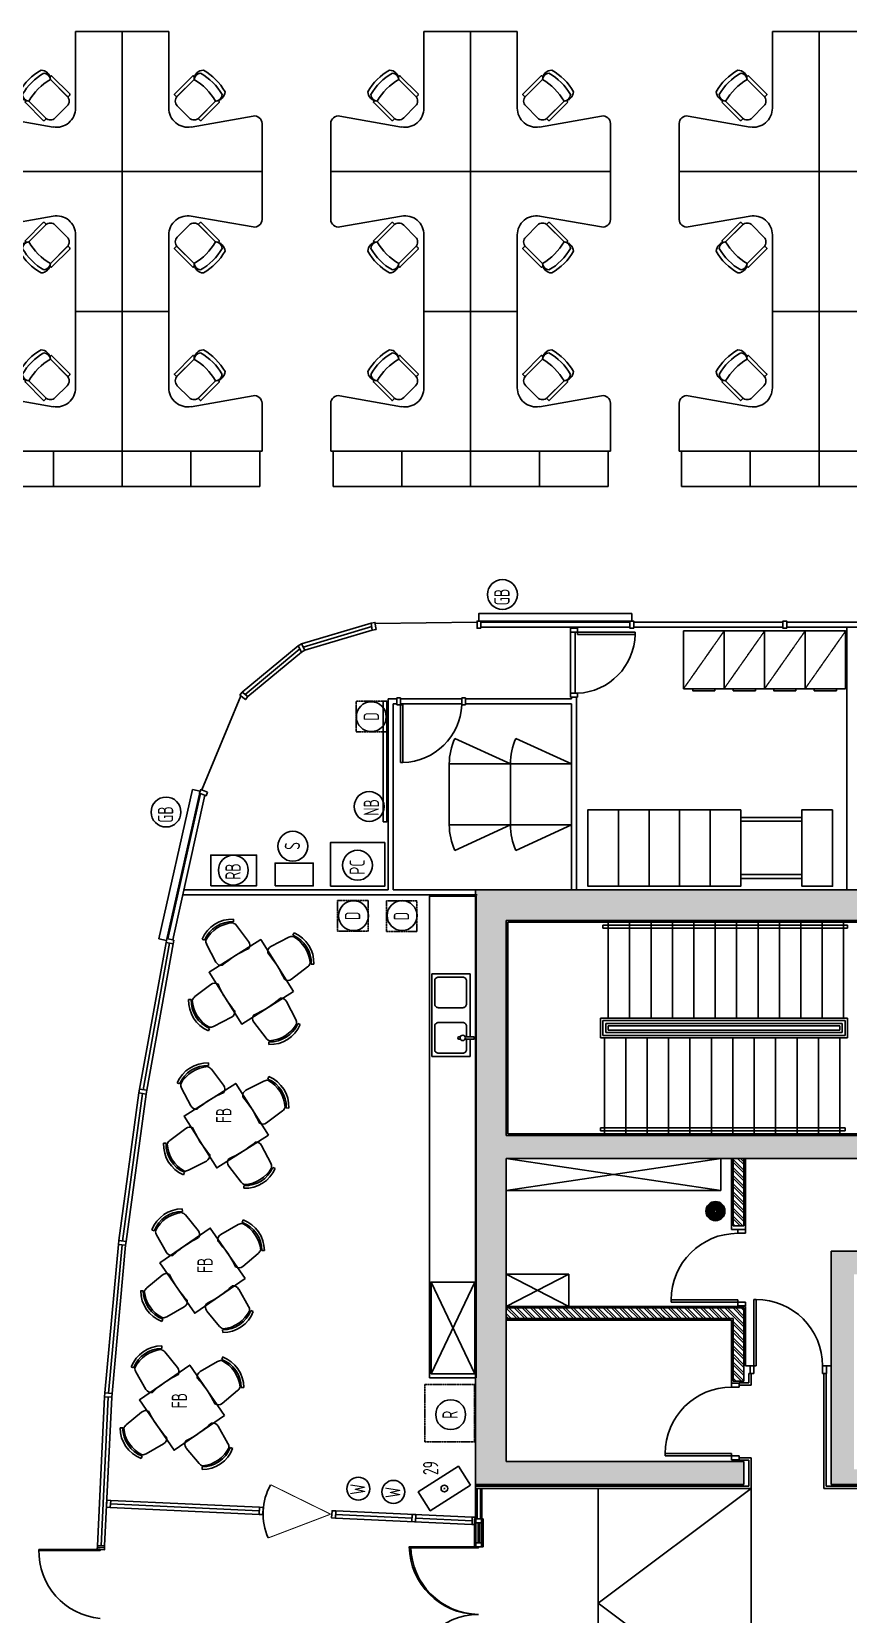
# Model space of a CAD drawing. Header units: millimetres. Extents: x 489570 to 664474, y -400689 to -233120.
# Drawn here: x 517252 to 527936, y -363307 to -342609 of the extents above; entities that cross this region are included whole.
import ezdxf
from ezdxf.lldxf.tags import DXFTag

# ---------------------------------------------------------------- set-up
doc = ezdxf.new("R2010")
doc.units = ezdxf.units.MM
doc.header["$LTSCALE"] = 10
doc.header["$MEASUREMENT"] = 0
doc.linetypes.add('HIDDEN', pattern=[0.375, 0.25, -0.125])
doc.linetypes.add('XREF WTC3 FPPP MAY09 1$0$DASHDOT', pattern=[1, 0.5, -0.25, 0, -0.25])
for name, color, linetype in [('03AFP', 2, 'Continuous'), ('06ADS', 6, 'Continuous'), ('07APP', 7, 'Continuous'), ('XREF BB LVL 3$0$X-WTC3-Level 3 segmented$0$DAS', 1, 'XREF BB LVL 3$0$X-WTC3-Level 3 segmented$0$DASHDOT'), ('XREF BB LVL 3$0$X-WTC3-Level 3 segmented$0$DOOR', 2, 'Continuous'), ('XREF BB LVL 3$0$X-WTC3-Level 3 segmented$0$DOR', 2, 'Continuous'), ('XREF BB LVL 3$0$X-WTC3-Level 3 segmented$0$FIN', 7, 'Continuous'), ('XREF BB LVL 3$0$X-WTC3-Level 3 segmented$0$HAT', 251, 'Continuous'), ('XREF BB LVL 3$0$X-WTC3-Level 3 segmented$0$PAR-FUL', 2, 'Continuous'), ('XREF BB LVL 3$0$X-WTC3-Level 3 segmented$0$PAT', 7, 'Continuous'), ('XREF BB LVL 3$0$X-WTC3-Level 3 segmented$0$ram', 1, 'Continuous'), ('XREF BB LVL 3$0$X-WTC3-Level 3 segmented$0$SHE', 7, 'Continuous'), ('XREF BB LVL 3$0$X-WTC3-Level 3 segmented$0$SPRINK', 7, 'Continuous'), ('XREF BB LVL 3$0$X-WTC3-Level 3 segmented$0$STA', 1, 'Continuous'), ('XREF BB LVL 3$0$X-WTC3-Level 3 segmented$0$WAL', 7, 'Continuous'), ('XREF WTC3 FPPP MAY09 1$0$FURN', 9, 'Continuous'), ('XREF WTC3 FPPP MAY09 1$0$SAN', 1, 'Continuous'), ('XREF WTC3 FPPP MAY09 1$0$X-WTC3-Level 3 segmented$0$DOOR', 2, 'Continuous'), ('XREF WTC3 FPPP MAY09 1$0$X-WTC3-Level 3 segmented$0$PAR-FUL', 2, 'Continuous')]:
    doc.layers.add(name, color=color, linetype=linetype)
doc.styles.add('XREF WTC3 FPPP MAY09 1$0$PTI', font='archstyl.shx', dxfattribs={"width": 0.75})
tags = doc.linetypes.add('XREF BB LVL 3$0$X-WTC3-Level 3 segmented$0$DASHDOT', pattern=[1, 0.5, -0.25, 0, -0.25]).pattern_tags.tags
tags[10:11] = [DXFTag(74, 4), DXFTag(75, 0), DXFTag(340, '0'), DXFTag(46, 1.0), DXFTag(50, 0.0), DXFTag(44, 0.0), DXFTag(45, 0.0)]
tags[8:9] = [DXFTag(74, 4), DXFTag(75, 0), DXFTag(340, '0'), DXFTag(46, 1.0), DXFTag(50, 0.0), DXFTag(44, 0.0), DXFTag(45, 0.0)]
tags[6:7] = [DXFTag(74, 4), DXFTag(75, 0), DXFTag(340, '0'), DXFTag(46, 1.0), DXFTag(50, 0.0), DXFTag(44, 0.0), DXFTag(45, 0.0)]
tags[4:5] = [DXFTag(74, 4), DXFTag(75, 0), DXFTag(340, '0'), DXFTag(46, 1.0), DXFTag(50, 0.0), DXFTag(44, 0.0), DXFTag(45, 0.0)]
tags = doc.linetypes.add('XREF BB LVL 3$0$X-WTC3-Level 3 segmented$0$HIDDEN', pattern=[0.375, 0.25, -0.125]).pattern_tags.tags
tags[6:7] = [DXFTag(74, 4), DXFTag(75, 0), DXFTag(340, '0'), DXFTag(46, 1.0), DXFTag(50, 0.0), DXFTag(44, 0.0), DXFTag(45, 0.0)]
tags[4:5] = [DXFTag(74, 4), DXFTag(75, 0), DXFTag(340, '0'), DXFTag(46, 1.0), DXFTag(50, 0.0), DXFTag(44, 0.0), DXFTag(45, 0.0)]
tags = doc.linetypes.add('XREF WTC3 FPPP MAY09 1$0$HIDDEN', pattern=[0.375, 0.25, -0.125]).pattern_tags.tags
tags[6:7] = [DXFTag(74, 4), DXFTag(75, 0), DXFTag(340, '0'), DXFTag(46, 1.0), DXFTag(50, 0.0), DXFTag(44, 0.0), DXFTag(45, 0.0)]
tags[4:5] = [DXFTag(74, 4), DXFTag(75, 0), DXFTag(340, '0'), DXFTag(46, 1.0), DXFTag(50, 0.0), DXFTag(44, 0.0), DXFTag(45, 0.0)]
tags = doc.linetypes.add('XREF WTC3 FPPP MAY09 1$0$X-WTC3-Level 3 segmented$0$HIDDEN', pattern=[0.375, 0.25, -0.125]).pattern_tags.tags
tags[6:7] = [DXFTag(74, 4), DXFTag(75, 0), DXFTag(340, '0'), DXFTag(46, 1.0), DXFTag(50, 0.0), DXFTag(44, 0.0), DXFTag(45, 0.0)]
tags[4:5] = [DXFTag(74, 4), DXFTag(75, 0), DXFTag(340, '0'), DXFTag(46, 1.0), DXFTag(50, 0.0), DXFTag(44, 0.0), DXFTag(45, 0.0)]
pattern_1 = [(45, (-259.5, 12500), (-53.033, 53.033), []), (45, (-224.145, 12500), (-53.033, 53.033), [])]

# ---------------------------------------------------------------- blocks, each defined once
blk = doc.blocks.new('XREF WTC3 FPPP MAY09 1$0$kursi')
at = {"layer": '03AFP', "linetype": 'ByBlock'}
for points in [[(200, -400), (200, -90, 0.414214), (110, 0), (-110, 0, 0.414214), (-200, -90), (-200, -400)], [(-200, -400), (-200, -87, 0.414214), (-210, -77), (-235, -77, 0.414214), (-245, -87), (-245, -418, 0.414214), (-235, -428), (-219, -428)], [(200, -400), (200, -87, -0.414214), (210, -77), (235, -77, -0.414214), (245, -87), (245, -418, -0.414214), (235, -428), (219, -428)]]:
    blk.add_lwpolyline(points, format="xyb", dxfattribs=at)
for centre, radius, start, end in [((-105, -487), 129, 137.6669, 222.3331), ((-125, -460), 96, 141.5436, 218.4564), ((0, 340), 766, 254.8715, 285.1285), ((105, -487), 129, 317.6669, 42.3331), ((125, -460), 96, 321.5436, 38.4564), ((0, 220), 766, 254.8715, 285.1285), ((0, 166), 766, 254.8715, 285.1285)]:
    blk.add_arc(centre, radius, start, end, dxfattribs=at)
blk = doc.blocks.new('XREF WTC3 FPPP MAY09 1$0$hsbc sing')
for p, q in [((-25, 0), (-25, -1829)), ((-25, 0), (1644, 0)), ((-25, 0), (1644, 0)), ((1089, 0), (1804, 0)), ((1804, -627), (1804, 0)), ((1687, -725), (878, -582)), ((585, -1829), (585, -829)), ((-25, -1829), (585, -1829))]:
    blk.add_line(p, q)
for centre, radius, start, end in [((835, -829), 250, 80, 180), ((1704, -627), 100, 260, 0)]:
    blk.add_arc(centre, radius, start, end)
at = {"xscale": -1, "rotation": 45.00000000000005}
blk.add_blockref('XREF WTC3 FPPP MAY09 1$0$kursi', (773, -779), dxfattribs=at)
blk = doc.blocks.new('XREF WTC3 FPPP MAY09 1$0$ks')
for p, q in [((-224, 438), (-243, 467)), ((224, 438), (243, 467)), ((-253, 117), (-230, 378)), ((253, 117), (230, 378))]:
    blk.add_line(p, q)
blk.add_arc((0, 49), 436, 61.0043, 118.9957)
at = {"extrusion": (0, 0, -1)}
for centre, major_axis, ratio, start_param, end_param in [((0, 112), (-304, 304), 1, 0.185348, 1.385448), ((0, 112), (-280, 280), 1, 0.185348, 1.385448), ((127, 369), (73, 73), 1, 0.160001, 0.69866), ((-153, 121), (88.6, 52.9), 0.876356, 2.588527, 3.694659), ((0, -1288), (-947, 947), 1, 0.63229, 0.938507), ((153, 121), (-88.6, 52.9), 0.876356, 2.588527, 3.694659)]:
    blk.add_ellipse(centre, major_axis=major_axis, ratio=ratio, start_param=start_param, end_param=end_param, dxfattribs=at)
blk.add_ellipse((-127, 369), major_axis=(-73, 73), ratio=1, start_param=0.160001, end_param=0.69866)
blk = doc.blocks.new('XREF WTC3 FPPP MAY09 1$0$CAFE TABLE')
at = {"layer": '03AFP'}
blk.add_lwpolyline([(0, 0), (800, 0), (800, 800), (0, 800)], close=True, dxfattribs=at)
at = {"layer": '03AFP', "xscale": -1}
blk.add_blockref('XREF WTC3 FPPP MAY09 1$0$ks', (400, 749), dxfattribs=at)
at = {"layer": '03AFP'}
for p, rotation in [((51, 400), 90), ((400, 51), 179.9999999999999)]:
    blk.add_blockref('XREF WTC3 FPPP MAY09 1$0$ks', p, dxfattribs=dict(at, rotation=rotation))
at = {"layer": '03AFP', "xscale": -1, "rotation": 270}
blk.add_blockref('XREF WTC3 FPPP MAY09 1$0$ks', (749, 400), dxfattribs=at)
blk = doc.blocks.new('XREF WTC3 FPPP MAY09 1$0$FC-P')
at = {"layer": '03AFP', "color": 1, "linetype": 'HIDDEN'}
blk.add_line((-540, 0), (-10, -755), dxfattribs=at)
at = {"layer": '03AFP'}
for points in [[(-540, -755), (-10, -755), (-10, 0), (-540, 0)], [(-420, -783), (-130, -783), (-130, -755), (-420, -755)]]:
    blk.add_lwpolyline(points, close=True, dxfattribs=at)
blk = doc.blocks.new('XREF WTC3 FPPP MAY09 1$0$com 1-2-1')
at = {"color": 1, "linetype": 'XREF WTC3 FPPP MAY09 1$0$HIDDEN'}
for p, q in [((500, 2400), (-500, 2400)), ((500, 1600), (-500, 1600)), ((-400, 400), (-400, 1200)), ((-348, 400), (-348, 1200)), ((348, 400), (348, 1200)), ((400, 400), (400, 1200))]:
    blk.add_line(p, q, dxfattribs=at)
blk.add_line((-74, 400), (-126, 400))
for points in [[(-500, 2800), (-500, 3200), (500, 3200), (500, 2800)], [(-500, 2000), (-500, 2800), (500, 2800), (500, 2000)], [(-500, 1200), (-500, 2000), (500, 2000), (500, 1200)], [(-500, 0), (-500, 400), (500, 400), (500, 0)]]:
    blk.add_lwpolyline(points, close=True)
blk = doc.blocks.new('XREF WTC3 FPPP MAY09 1$0$zink2')
at = {"layer": 'XREF WTC3 FPPP MAY09 1$0$SAN'}
for p, q in [((-852, -85), (-852, -103)), ((-852, -166), (-852, -285)), ((-822, -103), (-822, -85)), ((-822, -166), (-822, -285)), ((-852, -285), (-822, -285))]:
    blk.add_line(p, q, dxfattribs=at)
for points in [[(-1079, 269), (0, 269), (0, -231), (-822, -231)], [(-852, -231), (-1079, -231), (-1079, 269)]]:
    blk.add_lwpolyline(points, dxfattribs=at)
for points in [[(-852, -185), (-987, -185, -0.414214), (-1037, -135), (-1037, 182, -0.414214), (-987, 232)], [(-987, 232), (-687, 232, -0.414214), (-637, 182), (-637, -135, -0.414214), (-687, -185), (-822, -185, -0.959533)], [(-92, 232), (-392, 232, 0.414214), (-442, 182), (-442, -135, 0.414214), (-392, -185), (-257, -185, 0.959533)], [(-257, -185), (-92, -185, 0.414214), (-42, -135), (-42, 182, 0.414214), (-92, 232)]]:
    blk.add_lwpolyline(points, format="xyb", dxfattribs=at)
blk.add_circle((-837, -135), 35, dxfattribs=at)
blk.add_arc((-837, -85), 15, 0, 180, dxfattribs=at)
blk = doc.blocks.new('XREF WTC3 FPPP MAY09 1$0$X-WTC3-Level 3 segmented$0$P800')
for p, q in [((-15, 900), (79, 900)), ((-15, 850), (-15, 900)), ((79, 900), (-15, 900)), ((79, 850), (-15, 850)), ((79, 900), (79, 850)), ((-15, 0), (-15, 50)), ((-15, 50), (79, 50)), ((79, 0), (-15, 0)), ((79, 80), (832, 80)), ((79, 50), (79, 80)), ((832, 50), (79, 50)), ((79, 50), (79, 0)), ((832, 80), (832, 50))]:
    blk.add_line(p, q)
blk.add_arc((43, 62), 789, 1.3099, 87.4111)
blk = doc.blocks.new('XREF WTC3 FPPP MAY09 1$0$X-WTC3-Level 3 segmented$0$PINTU NF 900')
at = {"const_width": 13}
blk.add_lwpolyline([(-770, 0), (30, 348)], dxfattribs=at)
at = {"color": 1}
blk.add_arc((-656, 0), 770, 0, 26.8748, dxfattribs=at)
blk = doc.blocks.new('XREF BB LVL 3$0$X-WTC3-Level 3 segmented$0$FE')
at = {"layer": 'XREF BB LVL 3$0$X-WTC3-Level 3 segmented$0$SPRINK', "color": 1, "const_width": 108}
blk.add_lwpolyline([(-71, 0, 1), (71, 0, 1)], format="xyb", close=True, dxfattribs=at)
at = {"layer": 'XREF BB LVL 3$0$X-WTC3-Level 3 segmented$0$SPRINK', "color": 1}
for radius in [125, 16.7]:
    blk.add_circle((0, 0), radius, dxfattribs=at)
blk = doc.blocks.new('XREF BB LVL 3$0$X-WTC3-Level 3 segmented$0$PA100')
at = {"layer": 'XREF BB LVL 3$0$X-WTC3-Level 3 segmented$0$DOOR'}
for p, q in [((0.05, 0.97), (0.05, 0.1)), ((0.08, 0.97), (0.05, 0.97)), ((0.08, 0.1), (0.08, 0.97)), ((0.05, 0.1), (0, 0.1)), ((0, 0.1), (0, 0)), ((0.05, 0.1), (0.08, 0.1)), ((0.05, 0), (0.05, 0.1)), ((0.95, 0.1), (0.95, 0)), ((1, 0.1), (0.95, 0.1)), ((1, 0), (1, 0.1)), ((0, 0), (0.05, 0)), ((0.95, 0), (1, 0))]:
    blk.add_line(p, q, dxfattribs=at)
blk.add_arc((0.08, 0.1), 0.87, 0, 90, dxfattribs=at)
blk = doc.blocks.new('XREF BB LVL 3$0$X-WTC3-Level 3 segmented$0$CORE3-8')
at = {"layer": 'XREF BB LVL 3$0$X-WTC3-Level 3 segmented$0$HAT'}
for points in [[(8245, 1850), (8925, 1850), (8925, 8200), (5815, 8200), (5815, 8500), (8925, 8500), (8925, 14550), (6115, 14550), (6115, 9600), (5815, 9600), (5815, 14550), (1850, 14550), (1850, 11440), (1550, 11440), (1550, 14950), (9325, 14950), (9325, 1550), (8245, 1550)], [(4300, 10000), (4300, 1850), (1750, 1850), (1750, 2250), (1550, 2250), (1550, 1550), (5200, 1550), (5200, 1850), (4600, 1850), (4600, 10300), (1550, 10300), (1550, 9600), (1750, 9600), (1750, 10000)]]:
    blk.add_hatch(color=256, dxfattribs=at).paths.add_polyline_path(points)
h = blk.add_hatch(dxfattribs=at)
h.set_pattern_fill('ANSI32', color=8, scale=200, style=0)
h.set_pattern_definition(pattern_1)
h.paths.add_polyline_path([(3860, 14550), (3720, 14550), (3720, 12500), (3860, 12500)])
h.paths.add_polyline_path([(5815, 11580), (4935, 11580), (4935, 11440), (5815, 11440)])
h = blk.add_hatch(dxfattribs=at)
h.set_pattern_fill('ANSI32', color=8, scale=200, style=0)
h.set_pattern_definition(pattern_1)
h.paths.add_polyline_path([(3860, 12500), (3720, 12500), (3720, 11580), (2900, 11580), (2900, 11440), (3860, 11440)])
at = {"layer": 'XREF BB LVL 3$0$X-WTC3-Level 3 segmented$0$DAS'}
for p, q in [((4300, 13730), (3880, 14550)), ((4300, 14550), (3880, 13730)), ((5395, 11740), (5815, 14550)), ((5395, 14550), (5815, 11740))]:
    blk.add_line(p, q, dxfattribs=at)
at = {"layer": 'XREF BB LVL 3$0$X-WTC3-Level 3 segmented$0$FIN'}
for p, q in [((1500, 14950), (1500, 11345)), ((1550, 14950), (1500, 14950)), ((1530, 14950), (1530, 11375)), ((6175, 10115), (6175, 13315)), ((6215, 13315), (6175, 13315)), ((6215, 10115), (6215, 13315)), ((7420, 13285), (7420, 10115)), ((7420, 13285), (7620, 13285)), ((7620, 13285), (7620, 10115)), ((8825, 10085), (8825, 13285)), ((8825, 13285), (8865, 13285)), ((8865, 10085), (8865, 13285)), ((7460, 13245), (7460, 10155)), ((7460, 13245), (7580, 13245)), ((7580, 13245), (7580, 10155)), ((1870, 11375), (1870, 11500)), ((1900, 11500), (1870, 11500)), ((1900, 11345), (1900, 11500)), ((2850, 11345), (2850, 11500)), ((2850, 11500), (2880, 11500)), ((2880, 11375), (2880, 11500)), ((1900, 11345), (1500, 11345)), ((1870, 11375), (1530, 11375)), ((3000, 11345), (2850, 11345)), ((3000, 11375), (2880, 11375)), ((3000, 11345), (3000, 11375)), ((1500, 1500), (1500, 10395)), ((3000, 10395), (1500, 10395)), ((1530, 1530), (1530, 10365)), ((3000, 10365), (1530, 10365)), ((7460, 10155), (7580, 10155)), ((6215, 10115), (6175, 10115)), ((7420, 10115), (7620, 10115)), ((8825, 10085), (8865, 10085))]:
    blk.add_line(p, q, dxfattribs=at)
at = {"layer": 'XREF BB LVL 3$0$X-WTC3-Level 3 segmented$0$HAT', "color": 8}
for p, q in [((3720, 11580), (3720, 14550)), ((3860, 11440), (3860, 14550)), ((2900, 11580), (3720, 11580)), ((2900, 11440), (3860, 11440)), ((4935, 11580), (5815, 11580)), ((4935, 11440), (4935, 11580)), ((4935, 11440), (5815, 11440))]:
    blk.add_line(p, q, dxfattribs=at)
at = {"layer": 'XREF BB LVL 3$0$X-WTC3-Level 3 segmented$0$HAT'}
blk.add_line((2900, 11440), (2900, 11580), dxfattribs=at)
at = {"layer": 'XREF BB LVL 3$0$X-WTC3-Level 3 segmented$0$PAT'}
for p, q in [((4300, 13730), (4300, 14550)), ((5395, 11740), (5395, 14550)), ((3880, 13730), (4300, 13730)), ((7390, 13315), (7390, 10085)), ((7390, 13315), (7650, 13315)), ((7650, 13315), (7650, 10085)), ((7490, 13215), (7490, 10185)), ((7490, 13215), (7550, 13215)), ((7550, 13215), (7550, 10185)), ((5395, 11740), (5815, 11740)), ((7490, 10185), (7550, 10185)), ((7390, 10085), (7650, 10085))]:
    blk.add_line(p, q, dxfattribs=at)
at = {"layer": 'XREF BB LVL 3$0$X-WTC3-Level 3 segmented$0$SHE'}
for p, q in [((1550, 11440), (1550, 14950)), ((1550, 14950), (9325, 14950)), ((9325, 14950), (9325, 1550)), ((5815, 14550), (1850, 14550)), ((1850, 14550), (1850, 11440)), ((5815, 9600), (5815, 14550)), ((8925, 14550), (6115, 14550)), ((6115, 14550), (6115, 9600)), ((8925, 8500), (8925, 14550)), ((1850, 11440), (1550, 11440)), ((4600, 10300), (1550, 10300)), ((1550, 10300), (1550, 9600)), ((4600, 1850), (4600, 10300))]:
    blk.add_line(p, q, dxfattribs=at)
at = {"layer": 'XREF BB LVL 3$0$X-WTC3-Level 3 segmented$0$STA'}
for p, q in [((6135, 13265), (7390, 13265)), ((7650, 13215), (8905, 13215)), ((6135, 12985), (7390, 12985)), ((7650, 12935), (8905, 12935)), ((6135, 12705), (7390, 12705)), ((7650, 12655), (8905, 12655)), ((6135, 12425), (7390, 12425)), ((7650, 12375), (8905, 12375)), ((6135, 12145), (7390, 12145)), ((7650, 12095), (8905, 12095)), ((6135, 11865), (7390, 11865)), ((7650, 11815), (8905, 11815)), ((6135, 11585), (7390, 11585)), ((7650, 11535), (8905, 11535)), ((6135, 11305), (7390, 11305)), ((7650, 11255), (8905, 11255)), ((6135, 11025), (7390, 11025)), ((7650, 10975), (8905, 10975)), ((6135, 10745), (7390, 10745)), ((7650, 10695), (8905, 10695)), ((6135, 10465), (7390, 10465)), ((7650, 10415), (8905, 10415)), ((6135, 10185), (7390, 10185)), ((7650, 10135), (8905, 10135))]:
    blk.add_line(p, q, dxfattribs=at)
at = {"layer": 'XREF BB LVL 3$0$X-WTC3-Level 3 segmented$0$WAL'}
for p, q in [((3700, 11600), (3700, 14550)), ((3880, 11420), (3880, 14550)), ((6135, 14530), (8905, 14530)), ((6135, 9580), (6135, 14530)), ((8905, 8520), (8905, 14530)), ((2875, 11600), (3700, 11600)), ((4885, 11600), (5815, 11600)), ((4885, 11420), (4885, 11600)), ((3100, 11360), (3100, 11420)), ((3100, 11420), (3880, 11420)), ((4880, 11420), (5815, 11420)), ((3100, 10300), (3100, 10360))]:
    blk.add_line(p, q, dxfattribs=at)
at = {"layer": 'XREF BB LVL 3$0$X-WTC3-Level 3 segmented$0$DOR', "xscale": 1000, "yscale": 1000, "zscale": 1000}
for p in [(1875, 11500), (3885, 11420)]:
    blk.add_blockref('XREF BB LVL 3$0$X-WTC3-Level 3 segmented$0$PA100', p, dxfattribs=at)
at = {"layer": 'XREF BB LVL 3$0$X-WTC3-Level 3 segmented$0$DOR', "xscale": 1000, "yscale": 1000, "zscale": 1000, "rotation": 270}
blk.add_blockref('XREF BB LVL 3$0$X-WTC3-Level 3 segmented$0$PA100', (3000, 11360), dxfattribs=at)

msp = doc.modelspace()

# ---------------------------------------------------------------- linework, layer by layer
at = {"layer": '03AFP'}
for p, q in [((523515.6, -352184.2), (522787.6, -351852.6)), ((523515.6, -352184.2), (522787.6, -351852.6)), ((524315.6, -352184.2), (523587.6, -351852.6)), ((524315.6, -352184.2), (523587.6, -351852.6)), ((523515.6, -352984.2), (522787.6, -353315.8)), ((523515.6, -352984.2), (522787.6, -353315.8)), ((524315.6, -352984.2), (523587.6, -353315.8)), ((524315.6, -352984.2), (523587.6, -353315.8))]:
    msp.add_line(p, q, dxfattribs=at)
at = {"layer": '03AFP', "color": 1}
for p, q in [((522476.7, -360161.3), (523049.1, -358961.3)), ((522476.7, -358961.3), (523049.1, -360161.3)), ((522659.9, -361663.3), (522642.3, -361659.5)), ((522649.2, -361670.2), (522653, -361652.6))]:
    msp.add_line(p, q, dxfattribs=at)
at = {"layer": '03AFP'}
for points in [[(516637.8, -348556.2), (517537.3, -348556.2), (517537.3, -348096.2), (516637.8, -348096.2)], [(518436.8, -348556.2), (517537.3, -348556.2), (517537.3, -348096.2), (518436.8, -348096.2)], [(518436.8, -348556.2), (519336.4, -348556.2), (519336.4, -348096.2), (518436.8, -348096.2)], [(520235.9, -348556.2), (519336.4, -348556.2), (519336.4, -348096.2), (520235.9, -348096.2)], [(521195.8, -348556.2), (522095.3, -348556.2), (522095.3, -348096.2), (521195.8, -348096.2)], [(522994.8, -348556.2), (522095.3, -348556.2), (522095.3, -348096.2), (522994.8, -348096.2)], [(522994.8, -348556.2), (523894.4, -348556.2), (523894.4, -348096.2), (522994.8, -348096.2)], [(524793.9, -348556.2), (523894.4, -348556.2), (523894.4, -348096.2), (524793.9, -348096.2)], [(525753.8, -348556.2), (526653.3, -348556.2), (526653.3, -348096.2), (525753.8, -348096.2)], [(527552.8, -348556.2), (526653.3, -348556.2), (526653.3, -348096.2), (527552.8, -348096.2)], [(527552.8, -348556.2), (528452.4, -348556.2), (528452.4, -348096.2), (527552.8, -348096.2)], [(525104.6, -350217.8), (525104.6, -350317.6), (523104.2, -350317.6), (523104.2, -350217.8)], [(521850.6, -352941), (521899.4, -352941), (521899.4, -351365.9), (521850.6, -351365.9)], [(523515.6, -352184.2), (523515.6, -352984.2), (522715.6, -352984.2), (522715.6, -352184.2)], [(524315.6, -352184.2), (524315.6, -352984.2), (523515.6, -352984.2), (523515.6, -352184.2)], [(519015, -354494.9), (518917.6, -354472.9), (519357.7, -352521.5), (519455.2, -352543.4)], [(521161.6, -353784.8), (521871.9, -353784.8), (521871.9, -353214.5), (521161.6, -353214.5)], [(519595.5, -353778.2), (520195.2, -353778.2), (520195.2, -353378.2), (519595.5, -353378.2)], [(520436.1, -353781.7), (520935.8, -353781.7), (520935.8, -353481.7), (520436.1, -353481.7)], [(523049.1, -358961.3), (523049.1, -360161.3), (522476.7, -360161.3), (522476.7, -358961.3)], [(522993.2, -361617.4), (522836, -361370.3), (522309, -361705.4), (522466.2, -361952.5)]]:
    msp.add_lwpolyline(points, close=True, dxfattribs=at)
at = {"layer": '03AFP', "linetype": 'XREF WTC3 FPPP MAY09 1$0$DASHDOT'}
for points in [[(521899.4, -351765.9), (521899.4, -351365.9), (521499.4, -351365.9), (521499.4, -351765.9)], [(521654.1, -354372.6), (521654.1, -353972.6), (521254.1, -353972.6), (521254.1, -354372.6)], [(522292.8, -354376.4), (522292.8, -353976.4), (521892.8, -353976.4), (521892.8, -354376.4)], [(523044.4, -361049.9), (523044.4, -360299.9), (522394.4, -360299.9), (522394.4, -361049.9)]]:
    msp.add_lwpolyline(points, close=True, dxfattribs=at)
at = {"layer": '03AFP'}
msp.add_lwpolyline([(523067.3, -360213.7), (523067.3, -353913.7), (522457.3, -353913.7), (522457.3, -360213.7), (523067.3, -360213.7)], dxfattribs=at)
for centre, radius in [((523410.5, -349970), 195.4), ((521695.3, -351567.9), 195.4), ((519010, -352814.9), 195.4), ((521666.9, -352743.2), 195.4), ((520668.1, -353262.2), 195.4), ((519890.3, -353575.5), 195.4), ((521515.4, -353510.5), 195.4), ((521463.3, -354170.6), 195.4), ((522098.1, -354168.7), 195.4), ((522734.1, -360695.5), 195.4), ((521525.9, -361663.9), 150), ((521984.9, -361705.6), 150), ((522651.1, -361661.4), 43.6)]:
    msp.add_circle(centre, radius, dxfattribs=at)
for centre, start, end in [((523515.6, -352184.2), 155.51229, 180), ((523515.6, -352184.2), 155.51229, 180), ((524315.6, -352184.2), 155.51229, 180), ((524315.6, -352184.2), 155.51229, 180), ((523515.6, -352984.2), 180, 204.48771), ((523515.6, -352984.2), 180, 204.48771), ((524315.6, -352984.2), 180, 204.48771), ((524315.6, -352984.2), 180, 204.48771)]:
    msp.add_arc(centre, 800, start, end, dxfattribs=at)
at = {"layer": '06ADS', "color": 1}
for p, q in [((521693.7, -350343), (520782.9, -350615.8)), ((521745.4, -350349.7), (523079.2, -350332.6)), ((520827.4, -350698.6), (521708.4, -350435.9)), ((520738.9, -350639.5), (520007.3, -351247.1)), ((520080.5, -351305.9), (520783.4, -350722.3)), ((518664, -356438.4), (519010.1, -354519.4)), ((518756.9, -356453.1), (519102.2, -354538)), ((518393.9, -358420.1), (518656.2, -356487.8)), ((518487.3, -358430.7), (518749.1, -356502.5)), ((518209.9, -360411.6), (518388.2, -358469.8)), ((518303.7, -360418.2), (518481.6, -358480.4)), ((518112.6, -362409.3), (518206.4, -360461.5)), ((518206.6, -362411.7), (518300.2, -360468.1))]:
    msp.add_line(p, q, dxfattribs=at)
at = {"layer": '06ADS'}
for p, q in [((520805.4, -350657.6), (521701.1, -350389.5)), ((525079.6, -350332.6), (523129.6, -350332.6)), ((525079.6, -350396.6), (523129.6, -350396.6)), ((527079.6, -350332.6), (525129.6, -350332.6)), ((527079.6, -350396.6), (525129.6, -350396.6)), ((529079.6, -350332.6), (527129.6, -350332.6)), ((529079.6, -350396.6), (527129.6, -350396.6)), ((524300.6, -351261.3), (524300.6, -350461.6)), ((524364.6, -351261.6), (524364.6, -350461.6)), ((520043.9, -351276.4), (520760.9, -350680.5)), ((522879.6, -351334.2), (522079.6, -351334.2)), ((522879.2, -351398.2), (522079.6, -351398.2)), ((518710.5, -356445.8), (519056.2, -354528.7)), ((518440.6, -358425.4), (518702.7, -356495.2)), ((518256.8, -360414.9), (518434.9, -358475.1)), ((518159.6, -362410.5), (518253.3, -360464.8)), ((520230.2, -361954), (518283.1, -361863.4)), ((522228, -362047.7), (521229.1, -362000.8)), ((523014.9, -362084.6), (522277.9, -362050)), ((518112, -362434.2), (518198.8, -362436.5))]:
    msp.add_line(p, q, dxfattribs=at)
for points in [[(521757.8, -350428.1), (521708.4, -350435.9), (521693.7, -350343), (521743.1, -350335.2)], [(523129.6, -350411.6), (523079.6, -350411.6), (523079.6, -350317.6), (523129.6, -350317.6)], [(525129.6, -350411.6), (525079.6, -350411.6), (525079.6, -350317.6), (525129.6, -350317.6)], [(527129.6, -350411.6), (527079.6, -350411.6), (527079.6, -350317.6), (527129.6, -350317.6)], [(520782.9, -350615.8), (520738.9, -350639.5), (520783.4, -350722.3), (520827.4, -350698.6)], [(520007.2, -351247), (519975.9, -351285.9), (520049.2, -351344.8), (520080.5, -351305.9)], [(519112.1, -354489), (519102.2, -354538), (519010.1, -354519.4), (519020, -354470.4)], [(518756.9, -356453.1), (518749.1, -356502.5), (518656.2, -356487.8), (518664, -356438.4)], [(518487.3, -358430.7), (518481.6, -358480.4), (518388.2, -358469.8), (518393.9, -358420.1)], [(518303.7, -360418.2), (518300.2, -360468.1), (518206.4, -360461.5), (518209.9, -360411.6)], [(518280.1, -361910.3), (518230.2, -361907.1), (518236.1, -361813.3), (518286, -361816.5)], [(520277.9, -362003.3), (520228, -362000.9), (520232.4, -361907), (520282.3, -361909.4)], [(521226.8, -362048), (521176.9, -362045.6), (521181.3, -361951.7), (521231.3, -361954.1)], [(522275.7, -362096.8), (522225.8, -362094.4), (522230.2, -362000.5), (522280.1, -362002.9)], [(518111.3, -362459.2), (518112.6, -362409.3), (518206.6, -362411.7), (518205.3, -362461.7)], [(518147.4, -362459.2), (518147.4, -362474.2), (517347.4, -362474.2), (517347.4, -362459.2)]]:
    msp.add_lwpolyline(points, close=True, dxfattribs=at)
at = {"layer": '06ADS', "color": 1}
for points in [[(520228, -362000.9), (518280.1, -361910.3)], [(520232.4, -361907), (518286, -361816.5)], [(523016.4, -362037.6), (521231.3, -361953.9)], [(523012.7, -362131.5), (521226.9, -362047.8)]]:
    msp.add_lwpolyline(points, dxfattribs=at)
at = {"layer": '06ADS', "color": 1, "linetype": 'XREF WTC3 FPPP MAY09 1$0$X-WTC3-Level 3 segmented$0$HIDDEN'}
msp.add_arc((518223.1, -362486.5), 876, 178.21787, 265.03921, dxfattribs=at)
at = {"layer": '07APP'}
for p, q in [((521915.6, -351334.2), (521915.6, -353834.2)), ((521915.6, -351334.2), (522029.6, -351334.2)), ((521979.6, -351398.4), (521979.6, -353834.2)), ((521979.6, -351398.4), (522029.6, -351398.4)), ((522929.6, -351334.2), (524315.6, -351334.2)), ((522929.6, -351398.3), (524315.6, -351398.1)), ((524315.6, -351311.6), (524315.6, -351334.2)), ((524315.6, -351398.1), (524315.6, -353834.2)), ((524379.6, -351311.6), (524379.6, -353834.2)), ((519034.8, -354472.7), (519459.5, -352572.5)), ((519097.3, -354486.7), (519519.8, -352596.2)), ((523079.6, -353898.2), (519228.9, -353897.8)), ((521915.6, -353834.2), (519243.1, -353834.2)), ((523079.6, -353834.2), (521979.6, -353834.2))]:
    msp.add_line(p, q, dxfattribs=at)
msp.add_lwpolyline([(524372.6, -350411.6), (524322.6, -350411.6), (524322.6, -350396.6), (524372.6, -350396.6)], close=True, dxfattribs=at)
at = {"layer": 'XREF BB LVL 3$0$X-WTC3-Level 3 segmented$0$DOOR'}
msp.add_lwpolyline([(523076.7, -362423.4), (523076.7, -362438.4), (522191.9, -362438.1), (522191.9, -362423.1)], close=True, dxfattribs=at)
at = {"layer": 'XREF BB LVL 3$0$X-WTC3-Level 3 segmented$0$DOOR', "color": 1, "linetype": 'XREF BB LVL 3$0$X-WTC3-Level 3 segmented$0$HIDDEN'}
msp.add_arc((523091.8, -362407.2), 900, 181.01108, 269.03764, dxfattribs=at)
at = {"layer": 'XREF BB LVL 3$0$X-WTC3-Level 3 segmented$0$PAR-FUL'}
for points in [[(523059.7, -362059.2), (523059.7, -361659.7)], [(523123.7, -362059.2), (523123.7, -361659.7)], [(523044.7, -362373.4), (523044.7, -362109.2)], [(523091.7, -362373.1), (523091.7, -362109.2)], [(523138.7, -362373.4), (523138.7, -362109.2)]]:
    msp.add_lwpolyline(points, dxfattribs=at)
for points in [[(523044.7, -362109.2), (523044.7, -362059.2), (523138.7, -362059.2), (523138.7, -362109.2)], [(523044.7, -362109.2), (523044.7, -362059.2), (523138.7, -362059.2), (523138.7, -362109.2)], [(523044.7, -362423.4), (523044.7, -362373.4), (523138.7, -362373.4), (523138.7, -362423.4)]]:
    msp.add_lwpolyline(points, close=True, dxfattribs=at)
at = {"layer": 'XREF BB LVL 3$0$X-WTC3-Level 3 segmented$0$ram'}
msp.add_lwpolyline([(524664.7, -364659.2), (526664.7, -364659.2), (526664.7, -361659.2), (524664.7, -361659.2)], close=True, dxfattribs=at)
msp.add_lwpolyline([(526664.7, -361659.2), (524664.7, -363159.2), (526664.7, -364659.2)], dxfattribs=at)
at = {"layer": 'XREF WTC3 FPPP MAY09 1$0$X-WTC3-Level 3 segmented$0$DOOR'}
msp.add_lwpolyline([(523096.6, -362423.4), (523096.6, -362438.4), (522211.7, -362438.1), (522211.7, -362423.1)], close=True, dxfattribs=at)
at = {"layer": 'XREF WTC3 FPPP MAY09 1$0$X-WTC3-Level 3 segmented$0$DOOR', "color": 1, "linetype": 'XREF WTC3 FPPP MAY09 1$0$X-WTC3-Level 3 segmented$0$HIDDEN'}
for centre, start, end in [((523111.7, -362407.2), 181.01108, 269.03764), ((523111.7, -364206.9), 90.96236, 178.98892)]:
    msp.add_arc(centre, 900, start, end, dxfattribs=at)
at = {"layer": 'XREF WTC3 FPPP MAY09 1$0$X-WTC3-Level 3 segmented$0$PAR-FUL'}
msp.add_line((527915.6, -350396.6), (527915.6, -353834.2), dxfattribs=at)
at = {"layer": 'XREF WTC3 FPPP MAY09 1$0$X-WTC3-Level 3 segmented$0$PAR-FUL', "color": 1}
msp.add_line((519478.2, -352526.1), (519986.5, -351294.5), dxfattribs=at)
at = {"layer": 'XREF WTC3 FPPP MAY09 1$0$X-WTC3-Level 3 segmented$0$PAR-FUL'}
for points in [[(519551.7, -352555), (519533.4, -352601.5), (519445.9, -352567.1), (519464.2, -352520.6)], [(523064.6, -362131.2), (523014.6, -362131.2), (523014.6, -362037.2), (523064.6, -362037.2)], [(523064.6, -362131.2), (523014.6, -362131.2), (523014.6, -362037.2), (523064.6, -362037.2)], [(523064.6, -362131.2), (523014.6, -362131.2), (523014.6, -362037.2), (523064.6, -362037.2)], [(523064.6, -362109.2), (523064.6, -362059.2), (523158.6, -362059.2), (523158.6, -362109.2)], [(523064.6, -362109.2), (523064.6, -362059.2), (523158.6, -362059.2), (523158.6, -362109.2)], [(523064.6, -362423.4), (523064.6, -362373.4), (523158.6, -362373.4), (523158.6, -362423.4)]]:
    msp.add_lwpolyline(points, close=True, dxfattribs=at)
for points in [[(523079.6, -362059.2), (523079.6, -361659.7)], [(523143.6, -362059.2), (523143.6, -361659.7)], [(523064.6, -362373.4), (523064.6, -362109.2)], [(523111.6, -362373.1), (523111.6, -362109.2)], [(523158.6, -362373.4), (523158.6, -362109.2)]]:
    msp.add_lwpolyline(points, dxfattribs=at)

# ---------------------------------------------------------------- block references
at = {"rotation": 90}
for name, p in [('XREF BB LVL 3$0$X-WTC3-Level 3 segmented$0$CORE3-8', (538009.7, -363159.2)), ('XREF WTC3 FPPP MAY09 1$0$zink2', (522756.5, -354931.3))]:
    msp.add_blockref(name, p, dxfattribs=at)
at = {"layer": '03AFP'}
for name, p, rotation in [('XREF WTC3 FPPP MAY09 1$0$hsbc sing', (518411.8, -344438.2), 180), ('XREF WTC3 FPPP MAY09 1$0$hsbc sing', (522969.8, -344438.2), 180), ('XREF WTC3 FPPP MAY09 1$0$hsbc sing', (527527.8, -344438.2), 180), ('XREF WTC3 FPPP MAY09 1$0$hsbc sing', (518411.8, -348096.2), 180), ('XREF WTC3 FPPP MAY09 1$0$hsbc sing', (522969.8, -348096.2), 180), ('XREF WTC3 FPPP MAY09 1$0$hsbc sing', (527527.8, -348096.2), 180), ('XREF WTC3 FPPP MAY09 1$0$CAFE TABLE', (520676.2, -355159.6), 122.2926700858094), ('XREF WTC3 FPPP MAY09 1$0$CAFE TABLE', (520348.8, -357040.5), 122.2926700858094), ('XREF WTC3 FPPP MAY09 1$0$CAFE TABLE', (520043.9, -358914.6), 124.6546605204515), ('XREF WTC3 FPPP MAY09 1$0$CAFE TABLE', (519774.4, -360706.3), 124.6546605204515)]:
    msp.add_blockref(name, p, dxfattribs=dict(at, rotation=rotation))
at = {"layer": '03AFP', "xscale": -1}
for name, p, rotation in [('XREF WTC3 FPPP MAY09 1$0$hsbc sing', (518461.8, -344438.2), 180), ('XREF WTC3 FPPP MAY09 1$0$hsbc sing', (523019.8, -344438.2), 180), ('XREF WTC3 FPPP MAY09 1$0$hsbc sing', (527577.8, -344438.2), 180), ('XREF WTC3 FPPP MAY09 1$0$hsbc sing', (518461.8, -348096.2), 180), ('XREF WTC3 FPPP MAY09 1$0$hsbc sing', (523019.8, -348096.2), 180), ('XREF WTC3 FPPP MAY09 1$0$hsbc sing', (527577.8, -348096.2), 180), ('XREF WTC3 FPPP MAY09 1$0$com 1-2-1', (527729.5, -353284.2), 90)]:
    msp.add_blockref(name, p, dxfattribs=dict(at, rotation=rotation))
for p in [(518411.8, -344438.2), (522969.8, -344438.2), (527527.8, -344438.2)]:
    msp.add_blockref('XREF WTC3 FPPP MAY09 1$0$hsbc sing', p, dxfattribs=at)
at = {"layer": '03AFP'}
for p in [(518461.8, -344438.2), (523019.8, -344438.2), (527577.8, -344438.2)]:
    msp.add_blockref('XREF WTC3 FPPP MAY09 1$0$hsbc sing', p, dxfattribs=at)
at = {"layer": '06ADS', "xscale": -1}
for name, p, rotation in [('XREF WTC3 FPPP MAY09 1$0$X-WTC3-Level 3 segmented$0$P800', (524315.6, -350411.6), 180), ('XREF WTC3 FPPP MAY09 1$0$X-WTC3-Level 3 segmented$0$PINTU NF 900', (520393.6, -361961.4), 357.3468743126349)]:
    msp.add_blockref(name, p, dxfattribs=dict(at, rotation=rotation))
at = {"layer": '06ADS'}
for name, p, rotation in [('XREF WTC3 FPPP MAY09 1$0$X-WTC3-Level 3 segmented$0$P800', (522029.6, -351334.2), 270), ('XREF WTC3 FPPP MAY09 1$0$X-WTC3-Level 3 segmented$0$PINTU NF 900', (520393.6, -361961.4), 177.3468743126349)]:
    msp.add_blockref(name, p, dxfattribs=dict(at, rotation=rotation))
at = {"layer": 'XREF BB LVL 3$0$X-WTC3-Level 3 segmented$0$SPRINK', "rotation": 90}
msp.add_blockref('XREF BB LVL 3$0$X-WTC3-Level 3 segmented$0$FE', (526197.5, -358034), dxfattribs=at)
at = {"layer": 'XREF WTC3 FPPP MAY09 1$0$FURN', "xscale": -1}
for p in [(525771.1, -350446.6), (526301.1, -350446.6), (526831.1, -350446.6), (527361.1, -350446.6)]:
    msp.add_blockref('XREF WTC3 FPPP MAY09 1$0$FC-P', p, dxfattribs=at)

# ---------------------------------------------------------------- texts
at = {"layer": '03AFP', "color": 2, "style": 'XREF WTC3 FPPP MAY09 1$0$PTI', "width": 0.75}
for s, p in [('GB', (523504.1, -350111.5)), ('D', (521796, -351619.9)), ('NB', (521796, -352864.8)), ('GB', (519103.6, -352956.4)), ('S', (520762.7, -353308.6)), ('RB', (519986.1, -353699.8)), ('PC', (521611.2, -353634.8)), ('D', (521550.8, -354226.5)), ('D', (522189.5, -354230.4)), ('FB', (519865.6, -356883.7)), ('FB', (519620, -358843.1)), ('FB', (519284.5, -360612.4)), ('R', (522825.8, -360749.8)), ('29', (522571.5, -361484.5)), ('W', (521617.4, -361742.8)), ('W', (522076.5, -361784.5))]:
    msp.add_text(s, height=200, rotation=90, dxfattribs=at).set_placement(p)

doc.saveas('drawing.dxf')
